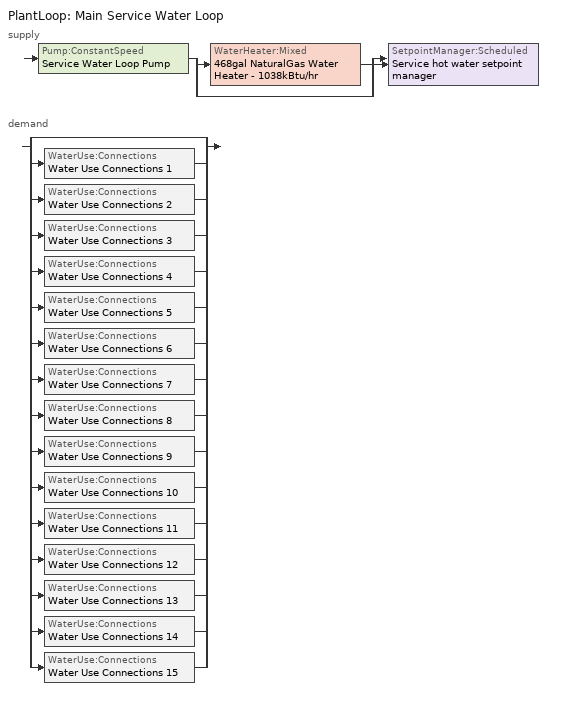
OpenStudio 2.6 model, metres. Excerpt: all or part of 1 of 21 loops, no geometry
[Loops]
PlantLoop 'Main Service Water Loop'
 supply: Pump:ConstantSpeed 'Service Water Loop Pump' > split
  | WaterHeater:Mixed '468gal NaturalGas Water Heater - 1038kBtu/hr'
  | bypass
  join > SetpointManager:Scheduled 'Service hot water setpoint manager'
 demand: split
  | bypass
  | WaterUse:Connections 'Water Use Connections 1'
  | WaterUse:Connections 'Water Use Connections 2'
  | WaterUse:Connections 'Water Use Connections 3'
  | WaterUse:Connections 'Water Use Connections 4'
  | WaterUse:Connections 'Water Use Connections 5'
  | WaterUse:Connections 'Water Use Connections 6'
  | WaterUse:Connections 'Water Use Connections 7'
  | WaterUse:Connections 'Water Use Connections 8'
  | WaterUse:Connections 'Water Use Connections 9'
  | WaterUse:Connections 'Water Use Connections 10'
  | WaterUse:Connections 'Water Use Connections 11'
  | WaterUse:Connections 'Water Use Connections 12'
  | WaterUse:Connections 'Water Use Connections 13'
  | WaterUse:Connections 'Water Use Connections 14'
  | WaterUse:Connections 'Water Use Connections 15'
[PlantLoop]
Main Service Water Loop: Glycol Concentration=0; Maximum Loop Temperature {C}=60; Minimum Loop Temperature {C}=10; Plant Loop Volume {m3}=Autocalculate; Load Distribution Scheme=Optimal
[Sizing:Plant]
Main Service Water Loop: Loop Type=Heating; Design Loop Exit Temperature {C}=60; Loop Design Temperature Difference {deltaC}=5; Sizing Option=NonCoincident; Zone Timesteps in Averaging Window=1; Coincident Sizing Factor Mode=None
[Pump:ConstantSpeed]
Service Water Loop Pump: Rated Flow Rate {m3/s}=autosize; Rated Pump Head {Pa}=403967; Rated Power Consumption {W}=autosize; Motor Efficiency=0.9; Fraction of Motor Inefficiencies to Fluid Stream=0; Pump Control Type=Intermittent; Design Power Sizing Method=PowerPerFlowPerPressure; Design Electric Power per Unit Flow Rate {W/(m3/s)}=348701.1; Design Shaft Power per Unit Flow Rate per Unit Head {W-s/m3-Pa}=1.28205
[SetpointManager:Scheduled]
Service hot water setpoint manager: Control Variable=Temperature; Schedule=Service Water Loop Temp - 140F
[WaterHeater:Mixed]
468gal NaturalGas Water Heater - 1038kBtu/hr: Tank Volume {m3}=1.77103; Setpoint Temperature Schedule=Service Water Loop Temp - 140F; Deadband Temperature Difference {deltaC}=2; Maximum Temperature Limit {C}=82.2222; Heater Control Type=Cycle; Heater Maximum Capacity {W}=304170; Heater Fuel Type=NaturalGas; Heater Thermal Efficiency=0.8; Off Cycle Parasitic Fuel Consumption Rate {W}=20; Off Cycle Parasitic Fuel Type=NaturalGas; Off Cycle Parasitic Heat Fraction to Tank=0.8; On Cycle Parasitic Fuel Type=NaturalGas; Ambient Temperature Indicator=Schedule; Ambient Temperature Schedule=Water Heater Ambient Temp Schedule - 70F; Off Cycle Loss Coefficient to Ambient Temperature {W/K}=6; On Cycle Loss Coefficient to Ambient Temperature {W/K}=6; Use Side Effectiveness=1; Source Side Effectiveness=1; Use Side Design Flow Rate {m3/s}=autosize; Source Side Design Flow Rate {m3/s}=autosize; Indirect Water Heating Recovery Time {hr}=1.5; Source Side Flow Control Mode=IndirectHeatPrimarySetpoint
[WaterUse:Connections]
Name | Water Use Equipment Name 1
Water Use Connections 1 | Audience seating area permanent - auditorium-space function Service Water Use 1.26gal/min
Water Use Connections 2 | Audience seating area permanent - convention centre-space function Service Water Use 0.95gal/min
Water Use Connections 3 | Audience seating area permanent - gymnasium-space function Service Water Use 0.95gal/min
Water Use Connections 4 | Audience seating area permanent - motion picture theatre-space function Service Water Use 0.95gal/min
Water Use Connections 5 | Audience seating area permanent - other-sch-a-space function Service Water Use 0.47gal/min
Water Use Connections 6 | Audience seating area permanent - other-sch-b-space function Service Water Use 0.47gal/min
Water Use Connections 7 | Audience seating area permanent - other-sch-c-space function Service Water Use 0.47gal/min
Water Use Connections 8 | Audience seating area permanent - other-sch-d-space function Service Water Use 0.47gal/min
Water Use Connections 9 | Audience seating area permanent - other-sch-e-space function Service Water Use 0.63gal/min
Water Use Connections 10 | Audience seating area permanent - other-sch-f-space function Service Water Use 0.47gal/min
Water Use Connections 11 | Audience seating area permanent - other-sch-g-space function Service Water Use 0.47gal/min
Water Use Connections 12 | Audience seating area permanent - penitentiary-space function Service Water Use 0.95gal/min
Water Use Connections 13 | Audience seating area permanent - performing arts theatre-space function Service Water Use 1.26gal/min
Water Use Connections 14 | Audience seating area permanent - religious building-space function Service Water Use 0.47gal/min
Water Use Connections 15 | Audience seating area permanent - sports arena-space function Service Water Use 0.95gal/min
[WaterUse:Equipment:Definition]
Name | Peak Flow Rate {m3/s} | Target Temperature Schedule | Sensible Fraction Schedule | Latent Fraction Schedule
Audience seating area permanent - auditorium-space function Service Water Use Def 1.26gal/min | 7.96685e-05 | Schedule Ruleset 5 | Schedule Ruleset 3 | Schedule Ruleset 4
Audience seating area permanent - convention centre-space function Service Water Use Def 0.95gal/min | 5.97514e-05 | Schedule Ruleset 8 | Schedule Ruleset 6 | Schedule Ruleset 7
Audience seating area permanent - gymnasium-space function Service Water Use Def 0.95gal/min | 5.97514e-05 | Schedule Ruleset 11 | Schedule Ruleset 9 | Schedule Ruleset 10
Audience seating area permanent - motion picture theatre-space function Service Water Use Def 0.95gal/min | 5.97514e-05 | Schedule Ruleset 14 | Schedule Ruleset 12 | Schedule Ruleset 13
Audience seating area permanent - other-sch-a-space function Service Water Use Def 0.47gal/min | 2.98757e-05 | Schedule Ruleset 17 | Schedule Ruleset 15 | Schedule Ruleset 16
Audience seating area permanent - other-sch-b-space function Service Water Use Def 0.47gal/min | 2.98757e-05 | Schedule Ruleset 20 | Schedule Ruleset 18 | Schedule Ruleset 19
Audience seating area permanent - other-sch-c-space function Service Water Use Def 0.47gal/min | 2.98757e-05 | Schedule Ruleset 23 | Schedule Ruleset 21 | Schedule Ruleset 22
Audience seating area permanent - other-sch-d-space function Service Water Use Def 0.47gal/min | 2.98757e-05 | Schedule Ruleset 26 | Schedule Ruleset 24 | Schedule Ruleset 25
Audience seating area permanent - other-sch-e-space function Service Water Use Def 0.63gal/min | 3.98343e-05 | Schedule Ruleset 29 | Schedule Ruleset 27 | Schedule Ruleset 28
Audience seating area permanent - other-sch-f-space function Service Water Use Def 0.47gal/min | 2.98757e-05 | Schedule Ruleset 32 | Schedule Ruleset 30 | Schedule Ruleset 31
Audience seating area permanent - other-sch-g-space function Service Water Use Def 0.47gal/min | 2.98757e-05 | Schedule Ruleset 35 | Schedule Ruleset 33 | Schedule Ruleset 34
Audience seating area permanent - penitentiary-space function Service Water Use Def 0.95gal/min | 5.97514e-05 | Schedule Ruleset 38 | Schedule Ruleset 36 | Schedule Ruleset 37
Audience seating area permanent - performing arts theatre-space function Service Water Use Def 1.26gal/min | 7.96685e-05 | Schedule Ruleset 41 | Schedule Ruleset 39 | Schedule Ruleset 40
Audience seating area permanent - religious building-space function Service Water Use Def 0.47gal/min | 2.98757e-05 | Schedule Ruleset 44 | Schedule Ruleset 42 | Schedule Ruleset 43
Audience seating area permanent - sports arena-space function Service Water Use Def 0.95gal/min | 5.97514e-05 | Schedule Ruleset 47 | Schedule Ruleset 45 | Schedule Ruleset 46
[WaterUse:Equipment]
Name | Water Use Equipment Definition | Space | Flow Rate Fraction Schedule
Audience seating area permanent - auditorium-space function Service Water Use 1.26gal/min | Audience seating area permanent - auditorium-space function Service Water Use Def 1.26gal/min | Audience seating area permanent - auditorium-Space Function | NECB-C-Service Water Heating
Audience seating area permanent - convention centre-space function Service Water Use 0.95gal/min | Audience seating area permanent - convention centre-space function Service Water Use Def 0.95gal/min | Audience seating area permanent - convention centre-Space Function | NECB-C-Service Water Heating
Audience seating area permanent - gymnasium-space function Service Water Use 0.95gal/min | Audience seating area permanent - gymnasium-space function Service Water Use Def 0.95gal/min | Audience seating area permanent - gymnasium-Space Function | NECB-B-Service Water Heating
Audience seating area permanent - motion picture theatre-space function Service Water Use 0.95gal/min | Audience seating area permanent - motion picture theatre-space function Service Water Use Def 0.95gal/min | Audience seating area permanent - motion picture theatre-Space Function | NECB-C-Service Water Heating
Audience seating area permanent - other-sch-a-space function Service Water Use 0.47gal/min | Audience seating area permanent - other-sch-a-space function Service Water Use Def 0.47gal/min | Audience seating area permanent - other-sch-A-Space Function | NECB-A-Service Water Heating
Audience seating area permanent - other-sch-b-space function Service Water Use 0.47gal/min | Audience seating area permanent - other-sch-b-space function Service Water Use Def 0.47gal/min | Audience seating area permanent - other-sch-B-Space Function | NECB-B-Service Water Heating
Audience seating area permanent - other-sch-c-space function Service Water Use 0.47gal/min | Audience seating area permanent - other-sch-c-space function Service Water Use Def 0.47gal/min | Audience seating area permanent - other-sch-C-Space Function | NECB-C-Service Water Heating
Audience seating area permanent - other-sch-d-space function Service Water Use 0.47gal/min | Audience seating area permanent - other-sch-d-space function Service Water Use Def 0.47gal/min | Audience seating area permanent - other-sch-D-Space Function | NECB-D-Service Water Heating
Audience seating area permanent - other-sch-e-space function Service Water Use 0.63gal/min | Audience seating area permanent - other-sch-e-space function Service Water Use Def 0.63gal/min | Audience seating area permanent - other-sch-E-Space Function | NECB-E-Service Water Heating
Audience seating area permanent - other-sch-f-space function Service Water Use 0.47gal/min | Audience seating area permanent - other-sch-f-space function Service Water Use Def 0.47gal/min | Audience seating area permanent - other-sch-F-Space Function | NECB-F-Service Water Heating
Audience seating area permanent - other-sch-g-space function Service Water Use 0.47gal/min | Audience seating area permanent - other-sch-g-space function Service Water Use Def 0.47gal/min | Audience seating area permanent - other-sch-G-Space Function | NECB-G-Service Water Heating
Audience seating area permanent - penitentiary-space function Service Water Use 0.95gal/min | Audience seating area permanent - penitentiary-space function Service Water Use Def 0.95gal/min | Audience seating area permanent - penitentiary-Space Function | NECB-C-Service Water Heating
Audience seating area permanent - performing arts theatre-space function Service Water Use 1.26gal/min | Audience seating area permanent - performing arts theatre-space function Service Water Use Def 1.26gal/min | Audience seating area permanent - performing arts theatre-Space Function | NECB-C-Service Water Heating
Audience seating area permanent - religious building-space function Service Water Use 0.47gal/min | Audience seating area permanent - religious building-space function Service Water Use Def 0.47gal/min | Audience seating area permanent - religious building-Space Function | NECB-I-Service Water Heating
Audience seating area permanent - sports arena-space function Service Water Use 0.95gal/min | Audience seating area permanent - sports arena-space function Service Water Use Def 0.95gal/min | Audience seating area permanent - sports arena-Space Function | NECB-B-Service Water Heating
[Schedule:Ruleset]
Name | Default Day Schedule
Service Water Loop Temp - 140F | Service Water Loop Temp - 140F Default
Water Heater Ambient Temp Schedule - 70F | Water Heater Ambient Temp Schedule - 70F Default
Schedule Ruleset 3 | Schedule Day 7
Schedule Ruleset 4 | Schedule Day 8
Schedule Ruleset 5 | Schedule Day 9
NECB-C-Service Water Heating | NECB-C-Service Water Heating Default
Schedule Ruleset 6 | Schedule Day 10
Schedule Ruleset 7 | Schedule Day 11
Schedule Ruleset 8 | Schedule Day 12
Schedule Ruleset 9 | Schedule Day 13
Schedule Ruleset 10 | Schedule Day 14
Schedule Ruleset 11 | Schedule Day 15
NECB-B-Service Water Heating | NECB-B-Service Water Heating Default
Schedule Ruleset 12 | Schedule Day 16
Schedule Ruleset 13 | Schedule Day 17
Schedule Ruleset 14 | Schedule Day 18
Schedule Ruleset 15 | Schedule Day 19
Schedule Ruleset 16 | Schedule Day 20
Schedule Ruleset 17 | Schedule Day 21
NECB-A-Service Water Heating | NECB-A-Service Water Heating Default
Schedule Ruleset 18 | Schedule Day 22
Schedule Ruleset 19 | Schedule Day 23
Schedule Ruleset 20 | Schedule Day 24
Schedule Ruleset 21 | Schedule Day 25
Schedule Ruleset 22 | Schedule Day 26
Schedule Ruleset 23 | Schedule Day 27
Schedule Ruleset 24 | Schedule Day 28
Schedule Ruleset 25 | Schedule Day 29
Schedule Ruleset 26 | Schedule Day 30
NECB-D-Service Water Heating | NECB-D-Service Water Heating Default
Schedule Ruleset 27 | Schedule Day 31
Schedule Ruleset 28 | Schedule Day 32
Schedule Ruleset 29 | Schedule Day 33
NECB-E-Service Water Heating | NECB-E-Service Water Heating Default
Schedule Ruleset 30 | Schedule Day 34
Schedule Ruleset 31 | Schedule Day 35
Schedule Ruleset 32 | Schedule Day 36
NECB-F-Service Water Heating | NECB-F-Service Water Heating Default
Schedule Ruleset 33 | Schedule Day 37
Schedule Ruleset 34 | Schedule Day 38
Schedule Ruleset 35 | Schedule Day 39
NECB-G-Service Water Heating | NECB-G-Service Water Heating Default
Schedule Ruleset 36 | Schedule Day 40
Schedule Ruleset 37 | Schedule Day 41
Schedule Ruleset 38 | Schedule Day 42
Schedule Ruleset 39 | Schedule Day 43
Schedule Ruleset 40 | Schedule Day 44
Schedule Ruleset 41 | Schedule Day 45
Schedule Ruleset 42 | Schedule Day 46
Schedule Ruleset 43 | Schedule Day 47
Schedule Ruleset 44 | Schedule Day 48
NECB-I-Service Water Heating | NECB-I-Service Water Heating Default
Schedule Ruleset 45 | Schedule Day 49
Schedule Ruleset 46 | Schedule Day 50
Schedule Ruleset 47 | Schedule Day 51
[Schedule:Day]
Service Water Loop Temp - 140F Default; Schedule Day 9; Schedule Day 12; Schedule Day 15; Schedule Day 18; Schedule Day 21; Schedule Day 24; Schedule Day 27; Schedule Day 30; Schedule Day 33; Schedule Day 36; Schedule Day 39; Schedule Day 42; Schedule Day 45; Schedule Day 48; Schedule Day 51: 24, 0, 60
Water Heater Ambient Temp Schedule - 70F Default: 24, 0, 21.1111
Schedule Day 7; Schedule Day 10; Schedule Day 13; Schedule Day 16; Schedule Day 19; Schedule Day 22; Schedule Day 25; Schedule Day 28; Schedule Day 31; Schedule Day 34; Schedule Day 37; Schedule Day 40; Schedule Day 43; Schedule Day 46; Schedule Day 49: 24, 0, 0.2
Schedule Day 8; Schedule Day 11; Schedule Day 14; Schedule Day 17; Schedule Day 20; NECB-A-Service Water Heating Sat Day; NECB-A-Service Water Heating Sun|Hol Day; Schedule Day 23; Schedule Day 26; Schedule Day 29; NECB-D-Service Water Heating Sat Day; NECB-D-Service Water Heating Sun|Hol Day; Schedule Day 32; NECB-E-Service Water Heating Sun|Hol Day; Schedule Day 35; Schedule Day 38; Schedule Day 41; Schedule Day 44; Schedule Day 47; Schedule Day 50: 24, 0, 0.05
NECB-C-Service Water Heating Default; NECB-C-Service Water Heating Default|Wkdy Day: 8, 0, 0.05, 9, 0, 0.1, 10, 0, 0.2, 11, 0, 0.3, 12, 0, 0.4, 16, 0, 0.8, 17, 0, 0.6, 18, 0, 0.4, 19, 0, 0.3, 21, 0, 0.2, 24, 0, 0.05
NECB-C-Service Water Heating Sat Day: 8, 0, 0.05, 9, 0, 0.1, 10, 0, 0.2, 11, 0, 0.3, 12, 0, 0.5, 16, 0, 0.9, 17, 0, 0.7, 18, 0, 0.5, 19, 0, 0.3, 21, 0, 0.2, 24, 0, 0.05
NECB-C-Service Water Heating Sun|Hol Day: 8, 0, 0.05, 9, 0, 0.1, 10, 0, 0.2, 11, 0, 0.3, 12, 0, 0.5, 17, 0, 0.9, 18, 0, 0.5, 19, 0, 0.3, 24, 0, 0.05
NECB-B-Service Water Heating Default; NECB-B-Service Water Heating Default|Wkdy Day: 1, 0, 0.6, 2, 0, 0.5, 9, 0, 0.05, 11, 0, 0.7, 12, 0, 0.4, 13, 0, 0.5, 15, 0, 0.6, 16, 0, 0.4, 18, 0, 0.3, 19, 0, 0.4, 20, 0, 0.5, 22, 0, 0.8, 24, 0, 0.9
NECB-B-Service Water Heating Sat Day: 1, 0, 0.7, 2, 0, 0.6, 9, 0, 0.05, 11, 0, 0.7, 12, 0, 0.4, 13, 0, 0.5, 15, 0, 0.6, 16, 0, 0.4, 18, 0, 0.3, 19, 0, 0.4, 20, 0, 0.5, 22, 0, 0.8, 24, 0, 0.9
NECB-B-Service Water Heating Sun|Hol Day: 1, 0, 0.5, 2, 0, 0.6, 9, 0, 0.05, 11, 0, 0.7, 12, 0, 0.4, 13, 0, 0.5, 15, 0, 0.6, 16, 0, 0.4, 18, 0, 0.3, 19, 0, 0.4, 20, 0, 0.5, 22, 0, 0.8, 24, 0, 0.5
NECB-A-Service Water Heating Default; NECB-A-Service Water Heating Default|Wkdy Day: 7, 0, 0.05, 8, 0, 0.1, 10, 0, 0.5, 16, 0, 0.9, 17, 0, 0.7, 18, 0, 0.5, 19, 0, 0.3, 22, 0, 0.2, 24, 0, 0.05
NECB-D-Service Water Heating Default; NECB-D-Service Water Heating Default|Wkdy Day: 8, 0, 0.05, 10, 0, 0.5, 16, 0, 0.9, 17, 0, 0.7, 18, 0, 0.3, 21, 0, 0.5, 22, 0, 0.3, 24, 0, 0.05
NECB-E-Service Water Heating Default; NECB-E-Service Water Heating Default|Wkdy Day: 8, 0, 0.05, 9, 0, 0.1, 10, 0, 0.4, 12, 0, 0.5, 13, 0, 0.7, 14, 0, 0.9, 15, 0, 0.8, 16, 0, 0.7, 17, 0, 0.8, 18, 0, 0.3, 24, 0, 0.05
NECB-E-Service Water Heating Sat Day: 10, 0, 0.05, 12, 0, 0.2, 13, 0, 0.4, 16, 0, 0.2, 24, 0, 0.05
NECB-F-Service Water Heating Default; NECB-F-Service Water Heating Default|Wkdy Day; NECB-F-Service Water Heating Sat Day; NECB-F-Service Water Heating Sun|Hol Day: 1, 0, 0.35, 2, 0, 0.21, 3, 0, 0.14, 5, 0, 0.07, 6, 0, 0.14, 7, 0, 0.28, 8, 0, 0.42, 9, 0, 0.63, 10, 0, 0.49, 12, 0, 0.35, 13, 0, 0.28, 14, 0, 0.35, 15, 0, 0.28, 19, 0, 0.21, 20, 0, 0.35, 24, 0, 0.49
NECB-G-Service Water Heating Default; NECB-G-Service Water Heating Default|Wkdy Day: 1, 0, 0.1, 6, 0, 0.05, 7, 0, 0.2, 8, 0, 0.8, 9, 0, 0.7, 10, 0, 0.5, 11, 0, 0.4, 14, 0, 0.2, 15, 0, 0.3, 17, 0, 0.5, 19, 0, 0.7, 21, 0, 0.4, 23, 0, 0.2, 24, 0, 0.1
NECB-G-Service Water Heating Sat Day: 1, 0, 0.1, 7, 0, 0.05, 8, 0, 0.2, 11, 0, 0.5, 15, 0, 0.3, 16, 0, 0.7, 17, 0, 0.9, 19, 0, 0.7, 20, 0, 0.6, 21, 0, 0.5, 22, 0, 0.4, 23, 0, 0.3, 24, 0, 0.2
NECB-G-Service Water Heating Sun|Hol Day: 1, 0, 0.1, 8, 0, 0.05, 9, 0, 0.2, 11, 0, 0.3, 13, 0, 0.2, 14, 0, 0.3, 15, 0, 0.4, 16, 0, 0.5, 17, 0, 0.6, 18, 0, 0.7, 19, 0, 0.4, 20, 0, 0.3, 24, 0, 0.2
NECB-I-Service Water Heating Default; NECB-I-Service Water Heating Default|Wkdy Day: 1, 0, 0.2, 15, 0, 0.05, 18, 0, 0.2, 19, 0, 0.4, 22, 0, 0.9, 23, 0, 0.8, 24, 0, 0.6
NECB-I-Service Water Heating Sat Day: 1, 0, 0.2, 10, 0, 0.05, 13, 0, 0.2, 14, 0, 0.4, 15, 0, 0.8, 16, 0, 0.9, 17, 0, 0.8, 18, 0, 0.6, 20, 0, 0.4, 22, 0, 0.9, 23, 0, 0.8, 24, 0, 0.6
NECB-I-Service Water Heating Sun|Hol Day: 8, 0, 0.05, 9, 0, 0.1, 10, 0, 0.2, 12, 0, 0.4, 13, 0, 0.2, 14, 0, 0.1, 24, 0, 0.05
[Schedule:Rule] Date Specification Type=DateRange; Start Month=1; Start Day=1; End Month=12; End Day=31
Name | Schedule Ruleset | Rule Order | Day Schedule | Apply Monday | Apply Tuesday | Apply Wednesday | Apply Thursday | Apply Friday | Apply Saturday | Apply Sunday
Schedule Rule 176 | NECB-C-Service Water Heating | 2 | NECB-C-Service Water Heating Default|Wkdy Day | Yes | Yes | Yes | Yes | Yes
Schedule Rule 177 | NECB-C-Service Water Heating | 1 | NECB-C-Service Water Heating Sat Day |  |  |  |  |  | Yes
Schedule Rule 178 | NECB-C-Service Water Heating | 0 | NECB-C-Service Water Heating Sun|Hol Day |  |  |  |  |  |  | Yes
Schedule Rule 179 | NECB-B-Service Water Heating | 2 | NECB-B-Service Water Heating Default|Wkdy Day | Yes | Yes | Yes | Yes | Yes
Schedule Rule 180 | NECB-B-Service Water Heating | 1 | NECB-B-Service Water Heating Sat Day |  |  |  |  |  | Yes
Schedule Rule 181 | NECB-B-Service Water Heating | 0 | NECB-B-Service Water Heating Sun|Hol Day |  |  |  |  |  |  | Yes
Schedule Rule 182 | NECB-A-Service Water Heating | 2 | NECB-A-Service Water Heating Default|Wkdy Day | Yes | Yes | Yes | Yes | Yes
Schedule Rule 183 | NECB-A-Service Water Heating | 1 | NECB-A-Service Water Heating Sat Day |  |  |  |  |  | Yes
Schedule Rule 184 | NECB-A-Service Water Heating | 0 | NECB-A-Service Water Heating Sun|Hol Day |  |  |  |  |  |  | Yes
Schedule Rule 185 | NECB-D-Service Water Heating | 2 | NECB-D-Service Water Heating Default|Wkdy Day | Yes | Yes | Yes | Yes | Yes
Schedule Rule 186 | NECB-D-Service Water Heating | 1 | NECB-D-Service Water Heating Sat Day |  |  |  |  |  | Yes
Schedule Rule 187 | NECB-D-Service Water Heating | 0 | NECB-D-Service Water Heating Sun|Hol Day |  |  |  |  |  |  | Yes
Schedule Rule 188 | NECB-E-Service Water Heating | 2 | NECB-E-Service Water Heating Default|Wkdy Day | Yes | Yes | Yes | Yes | Yes
Schedule Rule 189 | NECB-E-Service Water Heating | 1 | NECB-E-Service Water Heating Sat Day |  |  |  |  |  | Yes
Schedule Rule 190 | NECB-E-Service Water Heating | 0 | NECB-E-Service Water Heating Sun|Hol Day |  |  |  |  |  |  | Yes
Schedule Rule 191 | NECB-F-Service Water Heating | 2 | NECB-F-Service Water Heating Default|Wkdy Day | Yes | Yes | Yes | Yes | Yes
Schedule Rule 192 | NECB-F-Service Water Heating | 1 | NECB-F-Service Water Heating Sat Day |  |  |  |  |  | Yes
Schedule Rule 193 | NECB-F-Service Water Heating | 0 | NECB-F-Service Water Heating Sun|Hol Day |  |  |  |  |  |  | Yes
Schedule Rule 194 | NECB-G-Service Water Heating | 2 | NECB-G-Service Water Heating Default|Wkdy Day | Yes | Yes | Yes | Yes | Yes
Schedule Rule 195 | NECB-G-Service Water Heating | 1 | NECB-G-Service Water Heating Sat Day |  |  |  |  |  | Yes
Schedule Rule 196 | NECB-G-Service Water Heating | 0 | NECB-G-Service Water Heating Sun|Hol Day |  |  |  |  |  |  | Yes
Schedule Rule 197 | NECB-I-Service Water Heating | 2 | NECB-I-Service Water Heating Default|Wkdy Day | Yes | Yes | Yes | Yes | Yes
Schedule Rule 198 | NECB-I-Service Water Heating | 1 | NECB-I-Service Water Heating Sat Day |  |  |  |  |  | Yes
Schedule Rule 199 | NECB-I-Service Water Heating | 0 | NECB-I-Service Water Heating Sun|Hol Day |  |  |  |  |  |  | Yes
